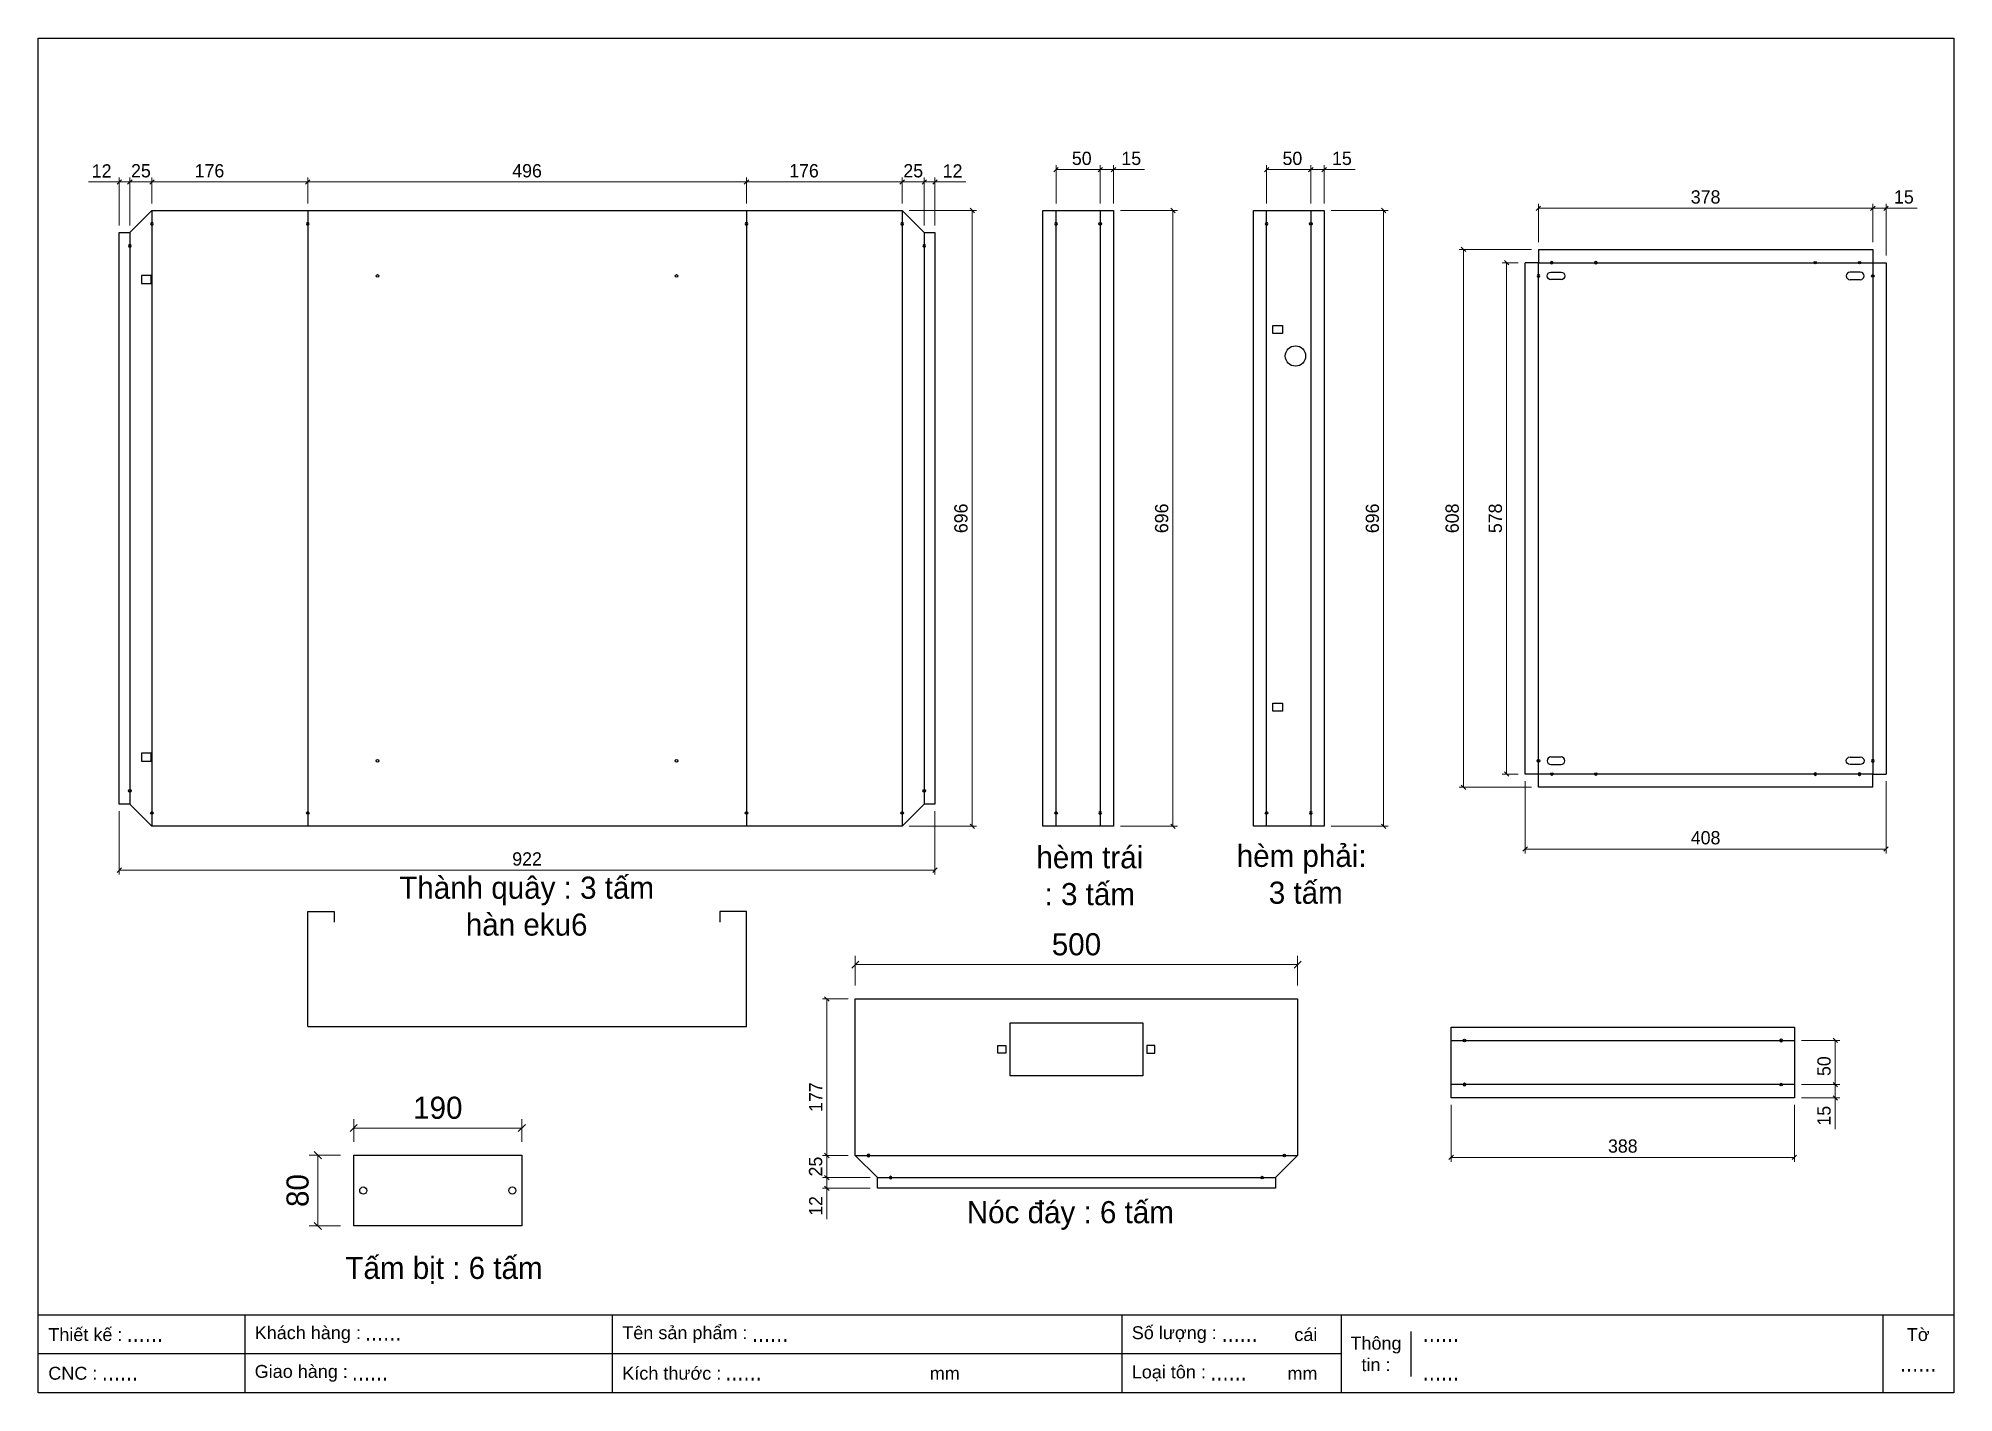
# Model space of a CAD drawing. Header units: millimetres. Extents: x 0 to 2165, y 0 to 1531.
import ezdxf
from ezdxf.enums import TextEntityAlignment as Align

# ---------------------------------------------------------------- set-up
doc = ezdxf.new("R2010")
doc.units = ezdxf.units.MM
doc.layers.add('CNC', color=7, linetype='Continuous')
doc.layers.add('DIM', color=253, linetype='Continuous')
doc.styles.add('Arial', font='arial.ttf')
doc.styles.add('Tahoma (Input Text)', font='tahoma.ttf')
doc.dimstyles.new('Dim-15', dxfattribs={"dimtxt": 15, "dimasz": 5, "dimexe": 5, "dimexo": 8, "dimgap": 5, "dimtad": 1, "dimdec": 0, "dimtxsty": 'Standard', "dimblk": 'OBLIQUE', "dimcen": 10, "dimclrd": 5, "dimclre": 5, "dimclrt": 3, "dimazin": 3, "dimtfac": 1, "dimtdec": 0, "dimtmove": 0, "dimatfit": 3, "dimldrblk": 'OBLIQUE', "dimlwd": 9, "dimlwe": 9})
doc.dimstyles.new('Dim-25', dxfattribs={"dimtxt": 25, "dimasz": 8, "dimexe": 10, "dimexo": 15, "dimgap": 10, "dimtad": 1, "dimdec": 0, "dimtxsty": 'Standard', "dimblk": 'OBLIQUE', "dimcen": 10, "dimclrd": 5, "dimclre": 5, "dimclrt": 3, "dimazin": 3, "dimtfac": 1, "dimtdec": 0, "dimtmove": 0, "dimatfit": 3, "dimldrblk": 'OBLIQUE', "dimlwd": 9, "dimlwe": 9})

# ---------------------------------------------------------------- blocks, each defined once
blk = doc.blocks.new('*D1')
at = {"color": 0, "linetype": 'ByBlock', "lineweight": -2}
for p, q in [((1058.2, 1333.8), (1053.2, 1338.8)), ((1053.2, 642.8), (1058.2, 637.8))]:
    blk.add_line(p, q, dxfattribs=at)
at = {"layer": 'Defpoints', "color": 0, "transparency": 16777216}
for p in [(976.5, 1336.3), (976.5, 640.3), (1055.7, 640.3)]:
    blk.add_point(p, dxfattribs=at)
at = {"layer": 'DIM', "color": 5, "lineweight": 9, "transparency": 16777216}
for p, q in [((984.5, 1336.3), (1060.7, 1336.3)), ((1055.7, 1336.3), (1055.7, 640.3)), ((984.5, 640.3), (1060.7, 640.3))]:
    blk.add_line(p, q, dxfattribs=at)
at = {"layer": 'DIM', "color": 3, "transparency": 16777216, "insert": (1043, 988.3), "char_height": 15, "attachment_point": 5, "rotation": 90}
blk.add_mtext('696', dxfattribs=at)
blk = doc.blocks.new('_Oblique')
at = {"color": 0, "linetype": 'ByBlock', "lineweight": -2}
blk.add_line((-0.5, -0.5), (0.5, 0.5), dxfattribs=at)
blk = doc.blocks.new('*D2')
at = {"color": 0, "linetype": 'ByBlock', "lineweight": -2}
for p, q in [((307, 1371), (302, 1366)), ((798, 1366), (803, 1371))]:
    blk.add_line(p, q, dxfattribs=at)
at = {"layer": 'Defpoints', "color": 0, "transparency": 16777216}
for p in [(800.5, 1368.5), (304.5, 1336.3), (800.5, 1336.3)]:
    blk.add_point(p, dxfattribs=at)
at = {"layer": 'DIM', "color": 5, "lineweight": 9, "transparency": 16777216}
for p, q in [((304.5, 1344.3), (304.5, 1373.5)), ((304.5, 1368.5), (800.5, 1368.5)), ((800.5, 1344.3), (800.5, 1373.5))]:
    blk.add_line(p, q, dxfattribs=at)
at = {"layer": 'DIM', "color": 3, "transparency": 16777216, "insert": (552.5, 1381.1), "char_height": 15, "attachment_point": 5}
blk.add_mtext('496', dxfattribs=at)
blk = doc.blocks.new('*D3')
at = {"color": 0, "linetype": 'ByBlock', "lineweight": -2}
for p, q in [((803, 1371), (798, 1366)), ((974, 1366), (979, 1371))]:
    blk.add_line(p, q, dxfattribs=at)
at = {"layer": 'Defpoints', "color": 0, "transparency": 16777216}
for p in [(976.5, 1368.5), (800.5, 1336.3), (976.5, 1336.3)]:
    blk.add_point(p, dxfattribs=at)
at = {"layer": 'DIM', "color": 5, "lineweight": 9, "transparency": 16777216}
for p, q in [((800.5, 1344.3), (800.5, 1373.5)), ((800.5, 1368.5), (976.5, 1368.5)), ((976.5, 1344.3), (976.5, 1373.5))]:
    blk.add_line(p, q, dxfattribs=at)
at = {"layer": 'DIM', "color": 3, "transparency": 16777216, "insert": (865.5, 1381.1), "char_height": 15, "attachment_point": 5}
blk.add_mtext('176', dxfattribs=at)
blk = doc.blocks.new('*D4')
at = {"color": 0, "linetype": 'ByBlock', "lineweight": -2}
for p, q in [((979, 1371), (974, 1366)), ((999, 1366), (1004, 1371))]:
    blk.add_line(p, q, dxfattribs=at)
at = {"layer": 'Defpoints', "color": 0, "transparency": 16777216}
for p in [(1001.5, 1368.5), (976.5, 1336.3), (1001.5, 1311.3)]:
    blk.add_point(p, dxfattribs=at)
at = {"layer": 'DIM', "color": 5, "lineweight": 9, "transparency": 16777216}
for p, q in [((976.5, 1344.3), (976.5, 1373.5)), ((976.5, 1368.5), (1001.5, 1368.5)), ((1001.5, 1319.3), (1001.5, 1373.5))]:
    blk.add_line(p, q, dxfattribs=at)
at = {"layer": 'DIM', "color": 3, "transparency": 16777216, "insert": (989, 1381.1), "char_height": 15, "attachment_point": 5}
blk.add_mtext('25', dxfattribs=at)
blk = doc.blocks.new('*D5')
at = {"color": 0, "linetype": 'ByBlock', "lineweight": -2}
for p, q in [((1004, 1371), (999, 1366)), ((1011, 1366), (1016, 1371))]:
    blk.add_line(p, q, dxfattribs=at)
at = {"layer": 'Defpoints', "color": 0, "transparency": 16777216}
for p in [(1013.5, 1368.5), (1001.5, 1311.3), (1013.5, 1311.3)]:
    blk.add_point(p, dxfattribs=at)
at = {"layer": 'DIM', "color": 5, "lineweight": 9, "transparency": 16777216}
for p, q in [((1001.5, 1319.3), (1001.5, 1373.5)), ((1001.5, 1368.5), (1013.5, 1368.5)), ((1013.5, 1319.3), (1013.5, 1373.5)), ((1013.5, 1368.5), (1048.5, 1368.5))]:
    blk.add_line(p, q, dxfattribs=at)
at = {"layer": 'DIM', "color": 3, "transparency": 16777216, "insert": (1033.5, 1381), "char_height": 15, "attachment_point": 5}
blk.add_mtext('12', dxfattribs=at)
blk = doc.blocks.new('*D6')
at = {"color": 0, "linetype": 'ByBlock', "lineweight": -2}
for p, q in [((131, 1371), (126, 1366)), ((302, 1366), (307, 1371))]:
    blk.add_line(p, q, dxfattribs=at)
at = {"layer": 'Defpoints', "color": 0, "transparency": 16777216}
for p in [(128.5, 1368.5), (128.5, 1336.3), (304.5, 1336.3)]:
    blk.add_point(p, dxfattribs=at)
at = {"layer": 'DIM', "color": 5, "lineweight": 9, "transparency": 16777216}
for p, q in [((128.5, 1344.3), (128.5, 1373.5)), ((304.5, 1368.5), (128.5, 1368.5)), ((304.5, 1344.3), (304.5, 1373.5))]:
    blk.add_line(p, q, dxfattribs=at)
at = {"layer": 'DIM', "color": 3, "transparency": 16777216, "insert": (193.5, 1381.1), "char_height": 15, "attachment_point": 5}
blk.add_mtext('176', dxfattribs=at)
blk = doc.blocks.new('*D7')
at = {"color": 0, "linetype": 'ByBlock', "lineweight": -2}
for p, q in [((106, 1371), (101, 1366)), ((126, 1366), (131, 1371))]:
    blk.add_line(p, q, dxfattribs=at)
at = {"layer": 'Defpoints', "color": 0, "transparency": 16777216}
for p in [(103.5, 1368.5), (128.5, 1336.3), (103.5, 1311.3)]:
    blk.add_point(p, dxfattribs=at)
at = {"layer": 'DIM', "color": 5, "lineweight": 9, "transparency": 16777216}
for p, q in [((103.5, 1319.3), (103.5, 1373.5)), ((128.5, 1368.5), (103.5, 1368.5)), ((128.5, 1344.3), (128.5, 1373.5))]:
    blk.add_line(p, q, dxfattribs=at)
at = {"layer": 'DIM', "color": 3, "transparency": 16777216, "insert": (116, 1381.1), "char_height": 15, "attachment_point": 5}
blk.add_mtext('25', dxfattribs=at)
blk = doc.blocks.new('*D8')
at = {"color": 0, "linetype": 'ByBlock', "lineweight": -2}
for p, q in [((94, 1371), (89, 1366)), ((101, 1366), (106, 1371))]:
    blk.add_line(p, q, dxfattribs=at)
at = {"layer": 'Defpoints', "color": 0, "transparency": 16777216}
for p in [(91.5, 1368.5), (91.5, 1311.3), (103.5, 1311.3)]:
    blk.add_point(p, dxfattribs=at)
at = {"layer": 'DIM', "color": 5, "lineweight": 9, "transparency": 16777216}
for p, q in [((91.5, 1368.5), (56.6, 1368.5)), ((91.5, 1319.3), (91.5, 1373.5)), ((103.5, 1368.5), (91.5, 1368.5)), ((103.5, 1319.3), (103.5, 1373.5))]:
    blk.add_line(p, q, dxfattribs=at)
at = {"layer": 'DIM', "color": 3, "transparency": 16777216, "insert": (71.6, 1381), "char_height": 15, "attachment_point": 5}
blk.add_mtext('12', dxfattribs=at)
blk = doc.blocks.new('*D9')
at = {"color": 0, "linetype": 'ByBlock', "lineweight": -2}
for p, q in [((94, 593.1), (89, 588.1)), ((1011, 588.1), (1016, 593.1))]:
    blk.add_line(p, q, dxfattribs=at)
at = {"layer": 'Defpoints', "color": 0, "transparency": 16777216}
for p in [(91.5, 665.3), (1013.5, 665.3), (1013.5, 590.6)]:
    blk.add_point(p, dxfattribs=at)
at = {"layer": 'DIM', "color": 5, "lineweight": 9, "transparency": 16777216}
for p, q in [((91.5, 657.3), (91.5, 585.6)), ((1013.5, 657.3), (1013.5, 585.6)), ((91.5, 590.6), (1013.5, 590.6))]:
    blk.add_line(p, q, dxfattribs=at)
at = {"layer": 'DIM', "color": 3, "transparency": 16777216, "insert": (552.5, 603.2), "char_height": 15, "attachment_point": 5}
blk.add_mtext('922', dxfattribs=at)
blk = doc.blocks.new('f3daunguoc')
at = {"layer": 'CNC', "color": 2, "lineweight": -3}
blk.add_circle((0, 0), 1.5, dxfattribs=at)
blk = doc.blocks.new('khungtenAsean2')
at = {"color": 7}
for p, q in [((2970, -1980), (0, -1980)), ((320, -1980), (320, -2100)), ((890, -1980), (890, -2100)), ((1680, -1980), (1680, -2100)), ((2020, -1980), (2020, -2100)), ((2860, -1980), (2860, -2100)), ((2128.3, -2005), (2128.3, -2075)), ((2020, -2040), (0, -2040))]:
    blk.add_line(p, q, dxfattribs=at)
blk.add_lwpolyline([(0, 0), (2970, 0), (2970, -2100), (0, -2100)], close=True, dxfattribs=at)
at = {"color": 2, "char_height": 20, "style": 'Arial'}
for s, insert, width, attachment_point in [('  Thiết kế :', (0, -2010), 917.634, 4), ('  Khách hàng :', (320, -2010), 917.634, 4), ('  Tên sản phẩm :', (890, -2010), 917.634, 4), ('  Số lượng :', (1680, -2010), 917.634, 4), ('cái', (1947.6, -2010), 917.634, 4), ('Thông\\Ptin :', (2074.2, -2040), 108.311, 5), ('Tờ', (2915, -2010), 110, 5), ('  CNC :', (0, -2070), 917.634, 4), ('  Giao hàng :', (320, -2070), 917.634, 4), ('  Kích thước :', (890, -2070), 917.634, 4), ('mm', (1382.3, -2070), 917.634, 4), ('  Loại tôn :', (1680, -2070), 917.634, 4), ('mm', (1936.9, -2070), 917.634, 4)]:
    blk.add_mtext(s, dxfattribs=dict(at, insert=insert, width=width, attachment_point=attachment_point))
at = {"color": 1, "style": 'Tahoma (Input Text)', "flags": 8}
for tag, p in [('#01', (137.1, -2021.3)), ('#03', (506.6, -2019.3)), ('#05', (1106.6, -2021.3)), ('#07', (1834.7, -2021.3)), ('#09', (2146.7, -2021.3)), ('#02', (98.5, -2081.3)), ('#04', (486.1, -2081.3)), ('#06', (1065.3, -2081.3)), ('#08', (1817.4, -2081.3)), ('#10', (2146.7, -2081.3))]:
    blk.add_attdef(tag, p, '', height=25, dxfattribs=at)
blk.add_attdef('#11', text='', height=25, dxfattribs=at).set_placement((2915, -2067.3), align=Align.CENTER)
blk = doc.blocks.new('*D10')
at = {"color": 0, "linetype": 'ByBlock', "lineweight": -2}
for p, q in [((1523.2, 1333.8), (1518.2, 1338.8)), ((1518.2, 642.8), (1523.2, 637.8))]:
    blk.add_line(p, q, dxfattribs=at)
at = {"layer": 'Defpoints', "color": 0, "transparency": 16777216}
for p in [(1453.5, 1336.3), (1453.5, 640.3), (1520.7, 640.3)]:
    blk.add_point(p, dxfattribs=at)
at = {"layer": 'DIM', "color": 5, "lineweight": 9, "transparency": 16777216}
for p, q in [((1461.5, 1336.3), (1525.7, 1336.3)), ((1520.7, 1336.3), (1520.7, 640.3)), ((1461.5, 640.3), (1525.7, 640.3))]:
    blk.add_line(p, q, dxfattribs=at)
at = {"layer": 'DIM', "color": 3, "transparency": 16777216, "insert": (1508.1, 988.3), "char_height": 15, "attachment_point": 5, "rotation": 90}
blk.add_mtext('696', dxfattribs=at)
blk = doc.blocks.new('*D11')
at = {"color": 0, "linetype": 'ByBlock', "lineweight": -2}
for p, q in [((1391, 1385), (1386, 1380)), ((1436, 1380), (1441, 1385))]:
    blk.add_line(p, q, dxfattribs=at)
at = {"layer": 'Defpoints', "color": 0, "transparency": 16777216}
for p in [(1438.5, 1382.5), (1388.5, 1336.3), (1438.5, 1336.3)]:
    blk.add_point(p, dxfattribs=at)
at = {"layer": 'DIM', "color": 5, "lineweight": 9, "transparency": 16777216}
for p, q in [((1388.5, 1344.3), (1388.5, 1387.5)), ((1438.5, 1344.3), (1438.5, 1387.5)), ((1388.5, 1382.5), (1438.5, 1382.5))]:
    blk.add_line(p, q, dxfattribs=at)
at = {"layer": 'DIM', "color": 3, "transparency": 16777216, "insert": (1417.6, 1395.1), "char_height": 15, "attachment_point": 5}
blk.add_mtext('50', dxfattribs=at)
blk = doc.blocks.new('*D12')
at = {"color": 0, "linetype": 'ByBlock', "lineweight": -2}
for p, q in [((1441, 1385), (1436, 1380)), ((1451, 1380), (1456, 1385))]:
    blk.add_line(p, q, dxfattribs=at)
at = {"layer": 'Defpoints', "color": 0, "transparency": 16777216}
for p in [(1453.5, 1382.5), (1438.5, 1336.3), (1453.5, 1336.3)]:
    blk.add_point(p, dxfattribs=at)
at = {"layer": 'DIM', "color": 5, "lineweight": 9, "transparency": 16777216}
for p, q in [((1438.5, 1344.3), (1438.5, 1387.5)), ((1453.5, 1344.3), (1453.5, 1387.5)), ((1438.5, 1382.5), (1453.5, 1382.5)), ((1453.5, 1382.5), (1488.7, 1382.5))]:
    blk.add_line(p, q, dxfattribs=at)
at = {"layer": 'DIM', "color": 3, "transparency": 16777216, "insert": (1473.6, 1395.1), "char_height": 15, "attachment_point": 5}
blk.add_mtext('15', dxfattribs=at)
blk = doc.blocks.new('*D13')
at = {"color": 0, "linetype": 'ByBlock', "lineweight": -2}
for p, q in [((1285.1, 1333.8), (1280.1, 1338.8)), ((1280.1, 642.8), (1285.1, 637.8))]:
    blk.add_line(p, q, dxfattribs=at)
at = {"layer": 'Defpoints', "color": 0, "transparency": 16777216}
for p in [(1215.4, 1336.3), (1215.4, 640.3), (1282.6, 640.3)]:
    blk.add_point(p, dxfattribs=at)
at = {"layer": 'DIM', "color": 5, "lineweight": 9, "transparency": 16777216}
for p, q in [((1223.4, 1336.3), (1287.6, 1336.3)), ((1282.6, 1336.3), (1282.6, 640.3)), ((1223.4, 640.3), (1287.6, 640.3))]:
    blk.add_line(p, q, dxfattribs=at)
at = {"layer": 'DIM', "color": 3, "transparency": 16777216, "insert": (1269.9, 988.3), "char_height": 15, "attachment_point": 5, "rotation": 90}
blk.add_mtext('696', dxfattribs=at)
blk = doc.blocks.new('*D14')
at = {"color": 0, "linetype": 'ByBlock', "lineweight": -2}
for p, q in [((1152.9, 1385), (1147.9, 1380)), ((1197.9, 1380), (1202.9, 1385))]:
    blk.add_line(p, q, dxfattribs=at)
at = {"layer": 'Defpoints', "color": 0, "transparency": 16777216}
for p in [(1200.4, 1382.5), (1150.4, 1336.3), (1200.4, 1336.3)]:
    blk.add_point(p, dxfattribs=at)
at = {"layer": 'DIM', "color": 5, "lineweight": 9, "transparency": 16777216}
for p, q in [((1150.4, 1344.3), (1150.4, 1387.5)), ((1200.4, 1344.3), (1200.4, 1387.5)), ((1150.4, 1382.5), (1200.4, 1382.5))]:
    blk.add_line(p, q, dxfattribs=at)
at = {"layer": 'DIM', "color": 3, "transparency": 16777216, "insert": (1179.5, 1395.1), "char_height": 15, "attachment_point": 5}
blk.add_mtext('50', dxfattribs=at)
blk = doc.blocks.new('*D15')
at = {"color": 0, "linetype": 'ByBlock', "lineweight": -2}
for p, q in [((1202.9, 1385), (1197.9, 1380)), ((1212.9, 1380), (1217.9, 1385))]:
    blk.add_line(p, q, dxfattribs=at)
at = {"layer": 'Defpoints', "color": 0, "transparency": 16777216}
for p in [(1215.4, 1382.5), (1200.4, 1336.3), (1215.4, 1336.3)]:
    blk.add_point(p, dxfattribs=at)
at = {"layer": 'DIM', "color": 5, "lineweight": 9, "transparency": 16777216}
for p, q in [((1200.4, 1344.3), (1200.4, 1387.5)), ((1215.4, 1344.3), (1215.4, 1387.5)), ((1200.4, 1382.5), (1215.4, 1382.5)), ((1215.4, 1382.5), (1250.6, 1382.5))]:
    blk.add_line(p, q, dxfattribs=at)
at = {"layer": 'DIM', "color": 3, "transparency": 16777216, "insert": (1235.5, 1395.1), "char_height": 15, "attachment_point": 5}
blk.add_mtext('15', dxfattribs=at)
blk = doc.blocks.new('ovan8.5x20')
at = {"layer": 'CNC', "color": 2, "lineweight": -3}
for p, q in [((5.7, 4.2), (-5.8, 4.2)), ((-5.8, -4.2), (5.7, -4.2))]:
    blk.add_line(p, q, dxfattribs=at)
for centre, start, end in [((-5.8, 0), 90, 270), ((5.7, 0), 270, 90)]:
    blk.add_arc(centre, 4.25, start, end, dxfattribs=at)
blk = doc.blocks.new('*D16')
at = {"color": 0, "linetype": 'ByBlock', "lineweight": -2}
for p, q in [((2076.2, 1341.3), (2071.2, 1336.3)), ((2086.2, 1336.3), (2091.2, 1341.3))]:
    blk.add_line(p, q, dxfattribs=at)
at = {"layer": 'Defpoints', "color": 0, "ltscale": 3, "transparency": 16777216}
for p in [(2088.7, 1338.8), (2073.7, 1292.3), (2088.7, 1277.3)]:
    blk.add_point(p, dxfattribs=at)
at = {"layer": 'DIM', "color": 5, "lineweight": 9, "ltscale": 3, "transparency": 16777216}
for p, q in [((2073.7, 1300.3), (2073.7, 1343.8)), ((2088.7, 1285.3), (2088.7, 1343.8)), ((2073.7, 1338.8), (2088.7, 1338.8)), ((2088.7, 1338.8), (2123.9, 1338.8))]:
    blk.add_line(p, q, dxfattribs=at)
at = {"layer": 'DIM', "color": 3, "ltscale": 3, "transparency": 16777216, "insert": (2108.8, 1351.5), "char_height": 15, "attachment_point": 5}
blk.add_mtext('15', dxfattribs=at)
blk = doc.blocks.new('*D17')
at = {"color": 0, "linetype": 'ByBlock', "lineweight": -2}
for p, q in [((1698.2, 1341.3), (1693.2, 1336.3)), ((2071.2, 1336.3), (2076.2, 1341.3))]:
    blk.add_line(p, q, dxfattribs=at)
at = {"layer": 'Defpoints', "color": 0, "ltscale": 3, "transparency": 16777216}
for p in [(1695.7, 1338.8), (1695.7, 1292.3), (2073.7, 1292.3)]:
    blk.add_point(p, dxfattribs=at)
at = {"layer": 'DIM', "color": 5, "lineweight": 9, "ltscale": 3, "transparency": 16777216}
for p, q in [((1695.7, 1300.3), (1695.7, 1343.8)), ((2073.7, 1300.3), (2073.7, 1343.8)), ((2073.7, 1338.8), (1695.7, 1338.8))]:
    blk.add_line(p, q, dxfattribs=at)
at = {"layer": 'DIM', "color": 3, "ltscale": 3, "transparency": 16777216, "insert": (1884.7, 1351.5), "char_height": 15, "attachment_point": 5}
blk.add_mtext('378', dxfattribs=at)
blk = doc.blocks.new('*D18')
at = {"color": 0, "linetype": 'ByBlock', "lineweight": -2}
for p, q in [((1613.5, 1289.8), (1608.5, 1294.8)), ((1608.5, 686.8), (1613.5, 681.8))]:
    blk.add_line(p, q, dxfattribs=at)
at = {"layer": 'Defpoints', "color": 0, "ltscale": 3, "transparency": 16777216}
for p in [(1695.7, 1292.3), (1611, 684.3), (1695.7, 684.3)]:
    blk.add_point(p, dxfattribs=at)
at = {"layer": 'DIM', "color": 5, "lineweight": 9, "ltscale": 3, "transparency": 16777216}
for p, q in [((1687.7, 1292.3), (1606, 1292.3)), ((1611, 1292.3), (1611, 684.3)), ((1687.7, 684.3), (1606, 684.3))]:
    blk.add_line(p, q, dxfattribs=at)
at = {"layer": 'DIM', "color": 3, "ltscale": 3, "transparency": 16777216, "insert": (1598.3, 988.3), "char_height": 15, "attachment_point": 5, "rotation": 90}
blk.add_mtext('608', dxfattribs=at)
blk = doc.blocks.new('*D19')
at = {"color": 0, "linetype": 'ByBlock', "lineweight": -2}
for p, q in [((1683.2, 617), (1678.2, 612)), ((2086.2, 612), (2091.2, 617))]:
    blk.add_line(p, q, dxfattribs=at)
at = {"layer": 'Defpoints', "color": 0, "ltscale": 3, "transparency": 16777216}
for p in [(1680.7, 699.3), (2088.7, 699.3), (2088.7, 614.5)]:
    blk.add_point(p, dxfattribs=at)
at = {"layer": 'DIM', "color": 5, "lineweight": 9, "ltscale": 3, "transparency": 16777216}
for p, q in [((1680.7, 691.3), (1680.7, 609.5)), ((2088.7, 691.3), (2088.7, 609.5)), ((1680.7, 614.5), (2088.7, 614.5))]:
    blk.add_line(p, q, dxfattribs=at)
at = {"layer": 'DIM', "color": 3, "ltscale": 3, "transparency": 16777216, "insert": (1884.7, 627.2), "char_height": 15, "attachment_point": 5}
blk.add_mtext('408', dxfattribs=at)
blk = doc.blocks.new('*D20')
at = {"color": 0, "linetype": 'ByBlock', "lineweight": -2}
for p, q in [((1662.3, 1274.8), (1657.3, 1279.8)), ((1657.3, 701.8), (1662.3, 696.8))]:
    blk.add_line(p, q, dxfattribs=at)
at = {"layer": 'Defpoints', "color": 0, "ltscale": 3, "transparency": 16777216}
for p in [(1680.7, 1277.3), (1659.8, 699.3), (1680.7, 699.3)]:
    blk.add_point(p, dxfattribs=at)
at = {"layer": 'DIM', "color": 5, "lineweight": 9, "ltscale": 3, "transparency": 16777216}
for p, q in [((1672.7, 1277.3), (1654.8, 1277.3)), ((1659.8, 1277.3), (1659.8, 699.3)), ((1672.7, 699.3), (1654.8, 699.3))]:
    blk.add_line(p, q, dxfattribs=at)
at = {"layer": 'DIM', "color": 3, "ltscale": 3, "transparency": 16777216, "insert": (1647.1, 988.3), "char_height": 15, "attachment_point": 5, "rotation": 90}
blk.add_mtext('578', dxfattribs=at)
blk = doc.blocks.new('*D21')
at = {"color": 0, "linetype": 'ByBlock', "lineweight": -2}
for p, q in [((893.8, 442.6), (888.8, 447.6)), ((888.8, 270.6), (893.8, 265.6))]:
    blk.add_line(p, q, dxfattribs=at)
at = {"layer": 'Defpoints', "color": 0, "transparency": 16777216}
for p in [(923.5, 445.1), (891.3, 268.1), (923.5, 268.1)]:
    blk.add_point(p, dxfattribs=at)
at = {"layer": 'DIM', "color": 5, "lineweight": 9, "transparency": 16777216}
for p, q in [((915.5, 445.1), (886.3, 445.1)), ((891.3, 445.1), (891.3, 268.1)), ((915.5, 268.1), (886.3, 268.1))]:
    blk.add_line(p, q, dxfattribs=at)
at = {"layer": 'DIM', "color": 3, "transparency": 16777216, "insert": (878.8, 334.1), "char_height": 15, "attachment_point": 5, "rotation": 90}
blk.add_mtext('177', dxfattribs=at)
blk = doc.blocks.new('*D22')
at = {"color": 0, "linetype": 'ByBlock', "lineweight": -2}
for p, q in [((893.8, 265.6), (888.8, 270.6)), ((888.8, 245.6), (893.8, 240.6))]:
    blk.add_line(p, q, dxfattribs=at)
at = {"layer": 'Defpoints', "color": 0, "transparency": 16777216}
for p in [(923.5, 268.1), (891.3, 243.1), (948.5, 243.1)]:
    blk.add_point(p, dxfattribs=at)
at = {"layer": 'DIM', "color": 5, "lineweight": 9, "transparency": 16777216}
for p, q in [((915.5, 268.1), (886.3, 268.1)), ((891.3, 268.1), (891.3, 243.1)), ((940.5, 243.1), (886.3, 243.1))]:
    blk.add_line(p, q, dxfattribs=at)
at = {"layer": 'DIM', "color": 3, "transparency": 16777216, "insert": (878.7, 255.6), "char_height": 15, "attachment_point": 5, "rotation": 90}
blk.add_mtext('25', dxfattribs=at)
blk = doc.blocks.new('*D23')
at = {"color": 0, "linetype": 'ByBlock', "lineweight": -2}
for p, q in [((893.8, 240.6), (888.8, 245.6)), ((888.8, 233.6), (893.8, 228.6))]:
    blk.add_line(p, q, dxfattribs=at)
at = {"layer": 'Defpoints', "color": 0, "transparency": 16777216}
for p in [(948.5, 243.1), (891.3, 231.1), (948.5, 231.1)]:
    blk.add_point(p, dxfattribs=at)
at = {"layer": 'DIM', "color": 5, "lineweight": 9, "transparency": 16777216}
for p, q in [((940.5, 243.1), (886.3, 243.1)), ((891.3, 243.1), (891.3, 231.1)), ((940.5, 231.1), (886.3, 231.1)), ((891.3, 231.1), (891.3, 196.1))]:
    blk.add_line(p, q, dxfattribs=at)
at = {"layer": 'DIM', "color": 3, "transparency": 16777216, "insert": (878.8, 211.1), "char_height": 15, "attachment_point": 5, "rotation": 90}
blk.add_mtext('12', dxfattribs=at)
blk = doc.blocks.new('*D24')
at = {"color": 0, "linetype": 'ByBlock', "lineweight": -2}
for p, q in [((927.5, 487.9), (919.5, 479.9)), ((1419.5, 479.9), (1427.5, 487.9))]:
    blk.add_line(p, q, dxfattribs=at)
at = {"layer": 'Defpoints', "color": 0, "ltscale": 3, "transparency": 16777216}
for p in [(1423.5, 483.9), (923.5, 445.1), (1423.5, 445.1)]:
    blk.add_point(p, dxfattribs=at)
at = {"layer": 'DIM', "color": 5, "lineweight": 9, "ltscale": 3, "transparency": 16777216}
for p, q in [((923.5, 460.1), (923.5, 493.9)), ((923.5, 483.9), (1423.5, 483.9)), ((1423.5, 460.1), (1423.5, 493.9))]:
    blk.add_line(p, q, dxfattribs=at)
at = {"layer": 'DIM', "color": 3, "ltscale": 3, "transparency": 16777216, "insert": (1173.5, 506.7), "char_height": 25, "attachment_point": 5}
blk.add_mtext('500', dxfattribs=at)
blk = doc.blocks.new('*D25')
at = {"color": 0, "linetype": 'ByBlock', "lineweight": -2}
for p, q in [((360.6, 303.1), (352.6, 295.1)), ((542.6, 295.1), (550.6, 303.1))]:
    blk.add_line(p, q, dxfattribs=at)
at = {"layer": 'Defpoints', "color": 0, "ltscale": 3, "transparency": 16777216}
for p in [(546.6, 299.1), (356.6, 268.5), (546.6, 268.5)]:
    blk.add_point(p, dxfattribs=at)
at = {"layer": 'DIM', "color": 5, "lineweight": 9, "ltscale": 3, "transparency": 16777216}
for p, q in [((356.6, 283.5), (356.6, 309.1)), ((546.6, 283.5), (546.6, 309.1)), ((356.6, 299.1), (546.6, 299.1))]:
    blk.add_line(p, q, dxfattribs=at)
at = {"layer": 'DIM', "color": 3, "ltscale": 3, "transparency": 16777216, "insert": (451.6, 321.9), "char_height": 25, "attachment_point": 5}
blk.add_mtext('190', dxfattribs=at)
blk = doc.blocks.new('*D26')
at = {"color": 0, "linetype": 'ByBlock', "lineweight": -2}
for p, q in [((320, 264.5), (312, 272.5)), ((312, 192.5), (320, 184.5))]:
    blk.add_line(p, q, dxfattribs=at)
at = {"layer": 'Defpoints', "color": 0, "ltscale": 3, "transparency": 16777216}
for p in [(356.6, 268.5), (316, 188.5), (356.6, 188.5)]:
    blk.add_point(p, dxfattribs=at)
at = {"layer": 'DIM', "color": 5, "lineweight": 9, "ltscale": 3, "transparency": 16777216}
for p, q in [((341.6, 268.5), (306, 268.5)), ((316, 268.5), (316, 188.5)), ((341.6, 188.5), (306, 188.5))]:
    blk.add_line(p, q, dxfattribs=at)
at = {"layer": 'DIM', "color": 3, "ltscale": 3, "transparency": 16777216, "insert": (293.2, 228.5), "char_height": 25, "attachment_point": 5, "rotation": 90}
blk.add_mtext('80', dxfattribs=at)
blk = doc.blocks.new('*D27')
at = {"color": 0, "linetype": 'ByBlock', "lineweight": -2}
for p, q in [((1599.6, 268.5), (1594.6, 263.5)), ((1982.6, 263.5), (1987.6, 268.5))]:
    blk.add_line(p, q, dxfattribs=at)
at = {"layer": 'Defpoints', "color": 0, "transparency": 16777216}
for p in [(1597.1, 333.2), (1985.1, 333.2), (1597.1, 266)]:
    blk.add_point(p, dxfattribs=at)
at = {"layer": 'DIM', "color": 5, "lineweight": 9, "transparency": 16777216}
for p, q in [((1597.1, 325.2), (1597.1, 261)), ((1985.1, 325.2), (1985.1, 261)), ((1985.1, 266), (1597.1, 266))]:
    blk.add_line(p, q, dxfattribs=at)
at = {"layer": 'DIM', "color": 3, "transparency": 16777216, "insert": (1791.1, 278.7), "char_height": 15, "attachment_point": 5}
blk.add_mtext('388', dxfattribs=at)
blk = doc.blocks.new('*D28')
at = {"color": 0, "linetype": 'ByBlock', "lineweight": -2}
for p, q in [((2033.8, 395.7), (2028.8, 400.7)), ((2028.8, 350.7), (2033.8, 345.7))]:
    blk.add_line(p, q, dxfattribs=at)
at = {"layer": 'Defpoints', "color": 0, "transparency": 16777216}
for p in [(1985.1, 398.2), (1985.1, 348.2), (2031.3, 348.2)]:
    blk.add_point(p, dxfattribs=at)
at = {"layer": 'DIM', "color": 5, "lineweight": 9, "transparency": 16777216}
for p, q in [((1993.1, 398.2), (2036.3, 398.2)), ((2031.3, 398.2), (2031.3, 348.2)), ((1993.1, 348.2), (2036.3, 348.2))]:
    blk.add_line(p, q, dxfattribs=at)
at = {"layer": 'DIM', "color": 3, "transparency": 16777216, "insert": (2018.6, 369.1), "char_height": 15, "attachment_point": 5, "rotation": 90}
blk.add_mtext('50', dxfattribs=at)
blk = doc.blocks.new('*D29')
at = {"color": 0, "linetype": 'ByBlock', "lineweight": -2}
for p, q in [((2033.8, 345.7), (2028.8, 350.7)), ((2028.8, 335.7), (2033.8, 330.7))]:
    blk.add_line(p, q, dxfattribs=at)
at = {"layer": 'Defpoints', "color": 0, "transparency": 16777216}
for p in [(1985.1, 348.2), (1985.1, 333.2), (2031.3, 333.2)]:
    blk.add_point(p, dxfattribs=at)
at = {"layer": 'DIM', "color": 5, "lineweight": 9, "transparency": 16777216}
for p, q in [((1993.1, 348.2), (2036.3, 348.2)), ((2031.3, 348.2), (2031.3, 333.2)), ((1993.1, 333.2), (2036.3, 333.2)), ((2031.3, 333.2), (2031.3, 298))]:
    blk.add_line(p, q, dxfattribs=at)
at = {"layer": 'DIM', "color": 3, "transparency": 16777216, "insert": (2018.6, 313.1), "char_height": 15, "attachment_point": 5, "rotation": 90}
blk.add_mtext('15', dxfattribs=at)

msp = doc.modelspace()

# ---------------------------------------------------------------- linework, layer by layer
at = {"color": 7}
for p, q in [((103.5, 1311.3), (128.5, 1336.3)), ((128.5, 1336.3), (128.5, 640.3)), ((304.5, 1336.3), (304.5, 640.3)), ((800.5, 1336.3), (800.5, 640.3)), ((976.5, 1336.3), (976.5, 640.3)), ((976.5, 1336.3), (1001.5, 1311.3)), ((1135.4, 1336.3), (1215.4, 1336.3)), ((1135.4, 640.3), (1135.4, 1336.3)), ((1150.4, 640.3), (1150.4, 1336.3)), ((1200.4, 1336.3), (1200.4, 640.3)), ((1215.4, 1336.3), (1215.4, 640.3)), ((1373.5, 1336.3), (1453.5, 1336.3)), ((1373.5, 640.3), (1373.5, 1336.3)), ((1388.5, 640.3), (1388.5, 1336.3)), ((1438.5, 1336.3), (1438.5, 640.3)), ((1453.5, 1336.3), (1453.5, 640.3)), ((103.5, 1311.3), (103.5, 665.3)), ((1001.5, 1311.3), (1001.5, 665.3)), ((103.5, 665.3), (128.5, 640.3)), ((976.5, 640.3), (1001.5, 665.3)), ((1215.4, 640.3), (1135.4, 640.3)), ((1453.5, 640.3), (1373.5, 640.3)), ((304.5, 413.8), (304.5, 543.8)), ((304.5, 543.8), (334.5, 543.8)), ((334.5, 543.8), (334.5, 531.8)), ((800.5, 543.8), (770.5, 543.8)), ((770.5, 543.8), (770.5, 531.8)), ((800.5, 413.8), (800.5, 543.8)), ((923.5, 445.1), (1423.5, 445.1)), ((304.5, 413.8), (800.5, 413.8)), ((1597.1, 333.2), (1597.1, 413.2)), ((1597.1, 413.2), (1985.1, 413.2)), ((1985.1, 413.2), (1985.1, 333.2)), ((1597.1, 398.2), (1985.1, 398.2)), ((1985.1, 348.2), (1597.1, 348.2)), ((1985.1, 333.2), (1597.1, 333.2)), ((923.5, 268.1), (1423.5, 268.1)), ((948.5, 243.1), (923.5, 268.1)), ((1398.5, 243.1), (1423.5, 268.1)), ((948.5, 243.1), (1398.5, 243.1))]:
    msp.add_line(p, q, dxfattribs=at)
for points in [[(128.5, 1336.3), (976.5, 1336.3)], [(103.5, 665.3), (91.5, 665.3), (91.5, 1311.3), (103.5, 1311.3)], [(1001.5, 1311.3), (1013.5, 1311.3), (1013.5, 665.3), (1001.5, 665.3)], [(1695.7, 1292.3), (2073.7, 1292.3)], [(1680.7, 699.3), (1680.7, 1277.3)], [(2088.7, 1277.3), (2088.7, 699.3)], [(2073.7, 684.3), (1695.7, 684.3)], [(976.5, 640.3), (128.5, 640.3)], [(923.5, 268.1), (923.5, 445.1)], [(1423.5, 445.1), (1423.5, 268.1)], [(1398.5, 243.1), (1398.5, 231.1), (948.5, 231.1), (948.5, 243.1)]]:
    msp.add_lwpolyline(points, dxfattribs=at)
at = {"color": 2, "ltscale": 3}
for points in [[(1695.7, 1292.3), (1695.7, 1277.3), (1680.7, 1277.3)], [(2073.7, 1292.3), (2073.7, 1277.3), (2088.7, 1277.3)], [(1695.7, 684.3), (1695.7, 699.3), (1680.7, 699.3)], [(2073.7, 684.3), (2073.7, 699.3), (2088.7, 699.3)]]:
    msp.add_lwpolyline(points, dxfattribs=at)
at = {"color": 2}
for points in [[(127.5, 1262.8), (116.5, 1262.8), (116.5, 1253.8), (127.5, 1253.8)], [(1406.5, 1197.3), (1395.5, 1197.3), (1395.5, 1206.3), (1406.5, 1206.3)], [(1406.5, 770.3), (1395.5, 770.3), (1395.5, 779.3), (1406.5, 779.3)], [(127.5, 722.8), (116.5, 722.8), (116.5, 713.8), (127.5, 713.8)], [(1098.5, 418.1), (1248.5, 418.1), (1248.5, 358.1), (1098.5, 358.1)], [(1093.7, 383.6), (1084.7, 383.6), (1084.7, 392.6), (1093.7, 392.6)], [(1253.2, 383.6), (1262.2, 383.6), (1262.2, 392.6), (1253.2, 392.6)]]:
    msp.add_lwpolyline(points, close=True, dxfattribs=at)
at = {"color": 7}
for points in [[(1695.7, 1277.3), (2073.7, 1277.3), (2073.7, 699.3), (1695.7, 699.3)], [(356.6, 268.5), (546.6, 268.5), (546.6, 188.5), (356.6, 188.5)]]:
    msp.add_lwpolyline(points, close=True, dxfattribs=at)
at = {"color": 2}
for centre, radius in [((383.5, 1262.3), 1.5), ((721.5, 1262.3), 1.5), ((1421.1, 1171.8), 11.5), ((383.5, 714.3), 1.5), ((721.5, 714.3), 1.5)]:
    msp.add_circle(centre, radius, dxfattribs=at)
at = {"color": 7}
for centre in [(367.3, 228.5), (535.8, 228.5)]:
    msp.add_circle(centre, 4, dxfattribs=at)

# ---------------------------------------------------------------- block references
ref = msp.add_blockref('khungtenAsean2', (0, 1530.9), dxfattribs=dict(at, xscale=0.7290000000011787, yscale=0.7290000000011787, zscale=0.7290000000011787))
ref.add_attrib('#11', '......', dxfattribs={"color": 1, "height": 18.23, "style": 'Tahoma (Input Text)'}).set_placement((2125, 23.8), align=Align.CENTER)
ref.add_attrib('#09', '......', (1565, 57.4), dxfattribs={"color": 1, "height": 18.23, "style": 'Tahoma (Input Text)'})
ref.add_attrib('#10', '......', (1565, 13.7), dxfattribs={"color": 1, "height": 18.23, "style": 'Tahoma (Input Text)'})
ref.add_attrib('#08', '......', (1324.9, 13.7), dxfattribs={"color": 1, "height": 18.23, "style": 'Tahoma (Input Text)'})
ref.add_attrib('#07', '......', (1337.5, 57.4), dxfattribs={"color": 1, "height": 18.23, "style": 'Tahoma (Input Text)'})
ref.add_attrib('#06', '......', (776.6, 13.7), dxfattribs={"color": 1, "height": 18.23, "style": 'Tahoma (Input Text)'})
ref.add_attrib('#05', '......', (806.7, 57.4), dxfattribs={"color": 1, "height": 18.23, "style": 'Tahoma (Input Text)'})
ref.add_attrib('#04', '......', (354.4, 13.7), dxfattribs={"color": 1, "height": 18.23, "style": 'Tahoma (Input Text)'})
ref.add_attrib('#03', '......', (369.3, 58.8), dxfattribs={"color": 1, "height": 18.23, "style": 'Tahoma (Input Text)'})
ref.add_attrib('#02', '......', (71.8, 13.7), dxfattribs={"color": 1, "height": 18.23, "style": 'Tahoma (Input Text)'})
ref.add_attrib('#01', '......', (99.9, 57.4), dxfattribs={"color": 1, "height": 18.23, "style": 'Tahoma (Input Text)'})
at = {"lineweight": -3, "xscale": -1}
for p, rotation in [((128.5, 1321.3), 180), ((304.5, 1321.3), 180), ((800.5, 1321.3), 180), ((976.5, 1321.3), 180), ((1150.4, 1321.3), 90), ((1388.5, 1321.3), 90), ((103.5, 1296.3), 180), ((1001.5, 1296.3), 180), ((1710.7, 1277.3), 180), ((1760.7, 1277.3), 180), ((1695.7, 1262.3), 180), ((1200.4, 655.3), 270), ((1438.5, 655.3), 270), ((1612.1, 348.2), 180), ((938.5, 268.1), 270), ((963.5, 243.1), 270)]:
    msp.add_blockref('f3daunguoc', p, dxfattribs=dict(at, rotation=rotation))
at = {"lineweight": -3}
for p, rotation in [((1200.4, 1321.3), 270), ((1438.5, 1321.3), 270), ((2008.7, 1277.3), 180), ((2058.7, 1277.3), 180), ((2073.7, 1262.3), 180), ((1150.4, 655.3), 90), ((1388.5, 655.3), 90), ((1970.1, 348.2), 180), ((1408.5, 268.1), 90), ((1383.5, 243.1), 90)]:
    msp.add_blockref('f3daunguoc', p, dxfattribs=dict(at, rotation=rotation))
for p in [(1695.7, 714.3), (1710.7, 699.3), (1760.7, 699.3), (103.5, 680.3), (1001.5, 680.3), (128.5, 655.3), (304.5, 655.3), (800.5, 655.3), (976.5, 655.3), (1612.1, 398.2)]:
    msp.add_blockref('f3daunguoc', p, dxfattribs=at)
at = {"lineweight": -3, "xscale": -1}
for p in [(2073.7, 714.3), (2008.7, 699.3), (2058.7, 699.3), (1970.1, 398.2)]:
    msp.add_blockref('f3daunguoc', p, dxfattribs=at)
at = {"layer": 'CNC', "lineweight": -3, "xscale": -1, "rotation": 180}
msp.add_blockref('ovan8.5x20', (1715.7, 1262.3), dxfattribs=at)
at = {"layer": 'CNC', "lineweight": -3, "rotation": 180}
msp.add_blockref('ovan8.5x20', (2053.7, 1262.3), dxfattribs=at)
at = {"layer": 'CNC', "lineweight": -3}
msp.add_blockref('ovan8.5x20', (1715.7, 714.3), dxfattribs=at)
at = {"layer": 'CNC', "lineweight": -3, "xscale": -1}
msp.add_blockref('ovan8.5x20', (2053.7, 714.3), dxfattribs=at)

# ---------------------------------------------------------------- texts
at = {"color": 7, "char_height": 25, "width": 915, "attachment_point": 5}
for s, insert in [('hèm trái\\P: 3 tấm', (1188.6, 584.2)), ('hèm phải:\\P 3 tấm', (1428.1, 585.8)), ('Thành quây : 3 tấm\\Phàn eku6', (552, 549.8)), ('Nóc đáy : 6 tấm', (1166.6, 200.3)), ('Tấm bịt : 6 tấm', (458.6, 138.3))]:
    msp.add_mtext(s, dxfattribs=dict(at, insert=insert))

# ---------------------------------------------------------------- dimensions: what is measured, and where the dimension line sits
at = {"layer": 'DIM', "color": 7}
for base, p1, p2, angle, picture, middle in [((91.5, 1368.5), (103.5, 1311.3), (91.5, 1311.3), 180, '*D8', (71.6, 1381)), ((1055.7, 640.3), (976.5, 1336.3), (976.5, 640.3), 90, '*D1', (1043, 988.3)), ((1282.6, 640.3), (1215.4, 1336.3), (1215.4, 640.3), 90, '*D13', (1269.9, 988.3)), ((1520.7, 640.3), (1453.5, 1336.3), (1453.5, 640.3), 90, '*D10', (1508.1, 988.3)), ((2031.3, 333.2), (1985.1, 348.2), (1985.1, 333.2), 270, '*D29', (2018.6, 313.1)), ((891.3, 231.1), (948.5, 243.1), (948.5, 231.1), 270, '*D23', (878.8, 211.1))]:
    dim = msp.add_linear_dim(base=base, p1=p1, p2=p2, angle=angle, dimstyle='Dim-15', dxfattribs=at)
    dim.commit()
    dim.dimension.update_dxf_attribs({"geometry": picture, "text_midpoint": middle})
for base, p1, p2, angle, picture, middle in [((103.5, 1368.5), (128.5, 1336.3), (103.5, 1311.3), 180, '*D7', (116, 1368.5)), ((128.5, 1368.5), (304.5, 1336.3), (128.5, 1336.3), 180, '*D6', (193.5, 1368.5)), ((891.3, 268.1), (923.5, 445.1), (923.5, 268.1), 270, '*D21', (891.3, 334.1)), ((2031.3, 348.2), (1985.1, 398.2), (1985.1, 348.2), 270, '*D28', (2031.3, 369.1)), ((891.3, 243.1), (923.5, 268.1), (948.5, 243.1), 270, '*D22', (891.3, 255.6))]:
    dim = msp.add_linear_dim(base=base, p1=p1, p2=p2, angle=angle, dimstyle='Dim-15', dxfattribs=at)
    dim.commit()
    dim.dimension.update_dxf_attribs({"geometry": picture, "text_midpoint": middle, "dimtype": 160})
for base, p1, p2, picture, middle in [((800.5, 1368.5), (304.5, 1336.3), (800.5, 1336.3), '*D2', (552.5, 1381.1)), ((1013.5, 1368.5), (1001.5, 1311.3), (1013.5, 1311.3), '*D5', (1033.5, 1381)), ((1215.4, 1382.5), (1200.4, 1336.3), (1215.4, 1336.3), '*D15', (1235.5, 1395.1)), ((1453.5, 1382.5), (1438.5, 1336.3), (1453.5, 1336.3), '*D12', (1473.6, 1395.1)), ((1013.5, 590.6), (91.5, 665.3), (1013.5, 665.3), '*D9', (552.5, 603.2)), ((1597.1, 266), (1985.1, 333.2), (1597.1, 333.2), '*D27', (1791.1, 278.7))]:
    dim = msp.add_linear_dim(base=base, p1=p1, p2=p2, dimstyle='Dim-15', dxfattribs=at)
    dim.commit()
    dim.dimension.update_dxf_attribs({"geometry": picture, "text_midpoint": middle})
for base, p1, p2, picture, middle in [((976.5, 1368.5), (800.5, 1336.3), (976.5, 1336.3), '*D3', (865.5, 1368.5)), ((1001.5, 1368.5), (976.5, 1336.3), (1001.5, 1311.3), '*D4', (989, 1368.5)), ((1200.4, 1382.5), (1150.4, 1336.3), (1200.4, 1336.3), '*D14', (1179.5, 1382.5)), ((1438.5, 1382.5), (1388.5, 1336.3), (1438.5, 1336.3), '*D11', (1417.6, 1382.5))]:
    dim = msp.add_linear_dim(base=base, p1=p1, p2=p2, dimstyle='Dim-15', dxfattribs=at)
    dim.commit()
    dim.dimension.update_dxf_attribs({"geometry": picture, "text_midpoint": middle, "dimtype": 160})
at = {"layer": 'DIM', "color": 2, "ltscale": 3}
for base, p1, p2, dimstyle, picture, middle in [((1695.7, 1338.8), (2073.7, 1292.3), (1695.7, 1292.3), 'Dim-15', '*D17', (1884.7, 1351.5)), ((2088.7, 1338.8), (2073.7, 1292.3), (2088.7, 1277.3), 'Dim-15', '*D16', (2108.8, 1351.5)), ((2088.7, 614.5), (1680.7, 699.3), (2088.7, 699.3), 'Dim-15', '*D19', (1884.7, 627.2)), ((546.6, 299.1), (356.6, 268.5), (546.6, 268.5), 'Dim-25', '*D25', (451.6, 321.9))]:
    dim = msp.add_linear_dim(base=base, p1=p1, p2=p2, dimstyle=dimstyle, dxfattribs=at)
    dim.commit()
    dim.dimension.update_dxf_attribs({"geometry": picture, "text_midpoint": middle})
for base, p1, p2, angle, dimstyle, picture, middle in [((1611, 684.3), (1695.7, 1292.3), (1695.7, 684.3), 90, 'Dim-15', '*D18', (1611, 988.3)), ((1423.5, 483.9), (923.5, 445.1), (1423.5, 445.1), 180, 'Dim-25', '*D24', (1173.5, 483.9))]:
    dim = msp.add_linear_dim(base=base, p1=p1, p2=p2, angle=angle, dimstyle=dimstyle, dxfattribs=at)
    dim.commit()
    dim.dimension.update_dxf_attribs({"geometry": picture, "text_midpoint": middle, "dimtype": 160})
for base, p1, p2, dimstyle, picture, middle in [((1659.8, 699.3), (1680.7, 1277.3), (1680.7, 699.3), 'Dim-15', '*D20', (1647.1, 988.3)), ((316, 188.5), (356.6, 268.5), (356.6, 188.5), 'Dim-25', '*D26', (293.2, 228.5))]:
    dim = msp.add_linear_dim(base=base, p1=p1, p2=p2, angle=90, dimstyle=dimstyle, dxfattribs=at)
    dim.commit()
    dim.dimension.update_dxf_attribs({"geometry": picture, "text_midpoint": middle})

doc.saveas('drawing.dxf')
